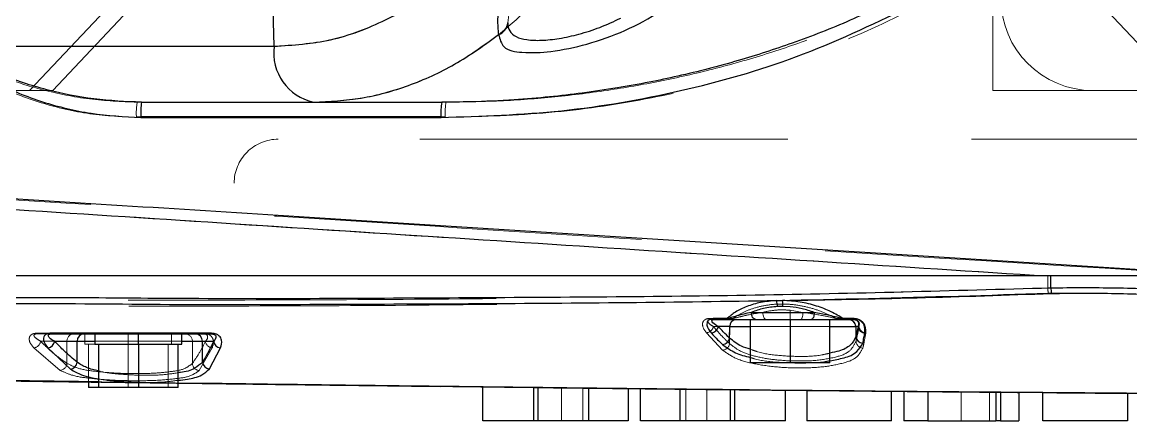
# Model space of a CAD drawing. Header units: millimetres. Extents: x 126 to 938, y 244 to 707.
# Drawn here: x 765.823 to 769.651, y 558.237 to 559.614 of the extents above; entities that cross this region are included whole.
import ezdxf

# ---------------------------------------------------------------- set-up
doc = ezdxf.new("R2010")
doc.units = ezdxf.units.MM
doc.linetypes.add('HIDDEN', pattern=[1.905, 1.27, -0.635])

msp = doc.modelspace()

# ---------------------------------------------------------------- linework, layer by layer
at = {"color": 7, "linetype": 'HIDDEN', "lineweight": 18}
for p, q in [((769.1743, 563.8227), (769.1743, 559.3777)), ((769.1743, 563.8227), (769.1743, 559.3777)), ((766.2977, 559.8539), (765.8488, 559.3777)), ((766.3772, 559.8539), (765.9284, 559.3777)), ((769.829, 559.3777), (769.3802, 559.8539)), ((766.686, 559.8157), (766.6928, 559.5303)), ((767.503, 559.6388), (767.4995, 559.6115)), ((766.6928, 559.5303), (765.6148, 559.5303)), ((765.8488, 559.3777), (765.5033, 559.3777)), ((765.9284, 559.3777), (765.5828, 559.3777)), ((765.8488, 559.3777), (765.9284, 559.3777)), ((769.1743, 559.3777), (771.7142, 559.3777)), ((769.1743, 559.3777), (771.7142, 559.3777)), ((769.5197, 559.3777), (770.1106, 559.3777)), ((769.5197, 559.3777), (770.1106, 559.3777)), ((766.2202, 559.3373), (766.8291, 559.3373)), ((767.2865, 559.3373), (766.2202, 559.3373)), ((766.8291, 559.3373), (766.2353, 559.3373)), ((767.2717, 559.3373), (766.8291, 559.3373)), ((766.8291, 559.3373), (767.2865, 559.3373)), ((766.2175, 559.2873), (767.2837, 559.2873)), ((767.2838, 559.2847), (766.2175, 559.2847)), ((774.1812, 559.2097), (766.7073, 559.2097)), ((774.1812, 559.2097), (766.7073, 559.2097)), ((769.3521, 558.7373), (769.9913, 558.7373)), ((769.3639, 558.7373), (769.3641, 558.6967)), ((770.012, 558.7373), (769.3639, 558.7373)), ((769.3745, 558.7373), (770.0421, 558.7373)), ((768.4742, 558.6118), (768.3802, 558.6118)), ((768.4742, 558.6118), (768.4742, 558.6192)), ((768.4742, 558.6192), (768.5178, 558.6118)), ((768.4742, 558.6118), (768.4742, 558.5873)), ((768.5178, 558.6118), (768.4742, 558.6118)), ((768.2893, 558.5873), (768.2002, 558.5873)), ((768.2791, 558.5873), (768.2002, 558.5873)), ((768.2095, 558.5627), (768.2665, 558.5627)), ((768.2137, 558.5873), (768.2889, 558.5873)), ((768.2665, 558.5627), (768.2656, 558.5037)), ((768.4742, 558.5627), (768.2665, 558.5627)), ((768.3908, 558.5873), (768.2791, 558.5873)), ((768.4742, 558.5873), (768.2889, 558.5873)), ((768.2893, 558.5873), (768.6762, 558.5873)), ((768.3367, 558.5873), (768.4742, 558.5873)), ((768.3367, 558.5873), (768.3367, 558.4373)), ((768.3369, 558.5873), (768.4744, 558.5873)), ((768.3369, 558.5627), (768.6119, 558.5627)), ((768.4742, 558.5873), (768.3908, 558.5873)), ((768.6762, 558.5873), (768.4742, 558.5873)), ((768.4742, 558.5873), (768.4742, 558.4373)), ((768.4742, 558.5873), (768.4742, 558.4373)), ((768.6117, 558.5873), (768.4742, 558.5873)), ((768.5129, 558.5873), (768.4742, 558.5873)), ((768.7011, 558.5627), (768.4742, 558.5627)), ((768.4742, 558.5627), (768.4742, 558.4441)), ((768.4744, 558.5873), (768.4744, 558.4373)), ((768.6119, 558.5873), (768.4744, 558.5873)), ((768.6341, 558.5873), (768.5129, 558.5873)), ((768.6117, 558.4373), (768.6117, 558.5873)), ((768.6951, 558.5873), (768.6341, 558.5873)), ((768.6762, 558.5873), (768.6933, 558.5873)), ((768.6951, 558.5873), (768.6762, 558.5873)), ((768.702, 558.511), (768.7011, 558.5627)), ((768.7011, 558.5627), (768.7123, 558.5627)), ((765.8741, 558.5373), (766.0012, 558.5373)), ((766.4496, 558.5373), (765.8741, 558.5373)), ((765.9229, 558.5373), (766.0362, 558.5373)), ((766.0012, 558.5373), (766.3861, 558.5373)), ((766.2242, 558.5373), (766.0362, 558.5373)), ((766.0392, 558.5373), (766.0392, 558.5023)), ((766.0414, 558.5373), (766.1892, 558.5373)), ((766.0764, 558.5373), (766.2242, 558.5373)), ((766.1892, 558.5023), (766.1892, 558.5373)), ((766.1892, 558.5023), (766.1892, 558.5373)), ((766.3369, 558.5373), (766.1892, 558.5373)), ((766.2242, 558.5023), (766.2242, 558.5373)), ((766.3719, 558.5373), (766.2242, 558.5373)), ((766.2242, 558.5373), (766.2242, 558.5123)), ((766.4211, 558.5373), (766.2242, 558.5373)), ((766.3392, 558.5023), (766.3392, 558.5373)), ((766.4496, 558.5373), (766.3861, 558.5373)), ((766.4783, 558.5373), (766.4211, 558.5373)), ((768.2416, 558.4809), (768.1854, 558.5408)), ((765.9544, 558.4113), (765.8634, 558.4889)), ((765.9777, 558.5123), (765.8865, 558.5123)), ((766.4107, 558.5123), (765.9777, 558.5123)), ((765.9777, 558.4356), (765.9777, 558.5123)), ((766.0392, 558.5023), (766.1892, 558.5023)), ((766.0517, 558.5023), (766.1892, 558.5023)), ((766.0517, 558.5023), (766.0517, 558.372)), ((766.0742, 558.5123), (766.2242, 558.5123)), ((766.2242, 558.5023), (766.0742, 558.5023)), ((766.0867, 558.5023), (766.2242, 558.5023)), ((766.3369, 558.5023), (766.1892, 558.5023)), ((766.1892, 558.5023), (766.1892, 558.3523)), ((766.1892, 558.5023), (766.1892, 558.3523)), ((766.3267, 558.5023), (766.1892, 558.5023)), ((766.2242, 558.5123), (766.3742, 558.5123)), ((766.3742, 558.5023), (766.2242, 558.5023)), ((766.2242, 558.5023), (766.2242, 558.3523)), ((766.3617, 558.5023), (766.2242, 558.5023)), ((766.3267, 558.3523), (766.3267, 558.5023)), ((766.4107, 558.4355), (766.4107, 558.5123)), ((766.4558, 558.5123), (766.4107, 558.5123)), ((766.4791, 558.4889), (766.4345, 558.4112)), ((768.3367, 558.4373), (768.4742, 558.4373)), ((768.3369, 558.4373), (768.4744, 558.4373)), ((768.6117, 558.4373), (768.4742, 558.4373)), ((768.4744, 558.4373), (768.6119, 558.4373)), ((766.0517, 558.3523), (766.1892, 558.3523)), ((766.0867, 558.3523), (766.2242, 558.3523)), ((766.1892, 558.3523), (766.0867, 558.3523)), ((766.3267, 558.3523), (766.1892, 558.3523)), ((766.2242, 558.3523), (766.3617, 558.3523)), ((767.6857, 558.3503), (767.6857, 558.2373)), ((767.7589, 558.2373), (767.7589, 558.3494)), ((767.9156, 558.2373), (767.9156, 558.3477)), ((767.9156, 558.2373), (767.9156, 558.3477)), ((767.9156, 558.2373), (767.9156, 558.3477)), ((767.9574, 558.2373), (767.9574, 558.3473)), ((767.9574, 558.3473), (767.9574, 558.2373)), ((767.9574, 558.2373), (767.9574, 558.3473)), ((768.1142, 558.2373), (768.1142, 558.3456)), ((768.1873, 558.2373), (768.1873, 558.3448)), ((768.5322, 558.2373), (768.5322, 558.3413)), ((768.5322, 558.2373), (768.5322, 558.3413)), ((768.5322, 558.3413), (768.5322, 558.2373)), ((768.8248, 558.2373), (768.8248, 558.3384)), ((768.8248, 558.2373), (768.8248, 558.3384)), ((768.8248, 558.2373), (768.8248, 558.3384)), ((768.8666, 558.2373), (768.8666, 558.338)), ((768.8666, 558.338), (768.8666, 558.2373)), ((768.8666, 558.2373), (768.8666, 558.338)), ((768.9502, 558.2373), (768.9502, 558.3372)), ((769.0655, 558.3362), (769.0655, 558.2373)), ((769.0655, 558.3362), (769.1633, 558.3353)), ((769.1633, 558.2373), (769.1633, 558.3353)), ((769.3473, 558.2373), (769.3473, 558.3337)), ((769.3473, 558.3337), (769.3473, 558.2373)), ((769.3473, 558.2373), (769.3473, 558.3337)), ((769.6399, 558.2373), (769.6399, 558.3312)), ((769.6399, 558.2373), (769.6399, 558.3312)), ((769.6399, 558.2373), (769.6399, 558.3312)), ((767.414, 558.2373), (767.6857, 558.2373)), ((767.6042, 558.2373), (767.9156, 558.2373)), ((767.9156, 558.2373), (767.6042, 558.2373)), ((767.6857, 558.2373), (767.7589, 558.2373)), ((767.7589, 558.2373), (767.9156, 558.2373)), ((767.9574, 558.2373), (768.2688, 558.2373)), ((768.2688, 558.2373), (767.9574, 558.2373)), ((767.9574, 558.2373), (768.1142, 558.2373)), ((768.1142, 558.2373), (768.1873, 558.2373)), ((768.1873, 558.2373), (768.459, 558.2373)), ((768.5322, 558.2373), (768.8248, 558.2373)), ((768.8248, 558.2373), (768.5322, 558.2373)), ((768.5322, 558.2373), (768.8248, 558.2373)), ((768.8666, 558.2373), (769.1633, 558.2373)), ((769.1853, 558.2373), (768.8666, 558.2373)), ((768.8666, 558.2373), (768.9502, 558.2373)), ((769.2637, 558.2373), (768.9502, 558.2373)), ((769.1853, 558.2373), (769.0655, 558.2373)), ((769.0655, 558.2373), (769.1633, 558.2373)), ((769.3473, 558.2373), (769.6399, 558.2373)), ((769.6399, 558.2373), (769.3473, 558.2373)), ((769.3473, 558.2373), (769.6399, 558.2373))]:
    msp.add_line(p, q, dxfattribs=at)
at = {"color": 7, "linetype": 'Continuous', "lineweight": 25}
for p, q in [((766.6928, 559.5303), (766.686, 559.8157)), ((765.63, 559.5303), (766.6928, 559.5303)), ((766.2353, 559.3373), (767.2717, 559.3373)), ((766.2328, 559.2873), (766.2328, 559.2847)), ((767.2692, 559.2873), (766.2328, 559.2873)), ((766.2328, 559.2847), (767.2692, 559.2847)), ((769.3642, 558.7373), (762.9185, 558.7373)), ((770.0323, 558.7373), (769.3642, 558.7373)), ((769.3746, 558.6967), (769.3745, 558.7373)), ((768.4276, 558.6524), (768.4486, 558.6528)), ((768.4742, 558.6309), (768.4496, 558.6323)), ((768.3406, 558.6118), (768.5576, 558.6118)), ((768.2563, 558.5903), (768.2122, 558.5903)), ((768.2137, 558.5873), (768.2579, 558.5873)), ((768.2661, 558.5627), (768.2269, 558.5627)), ((768.2579, 558.5873), (768.3556, 558.5873)), ((768.2655, 558.5231), (768.2661, 558.5627)), ((768.2661, 558.5627), (768.3369, 558.5627)), ((768.3369, 558.5873), (768.3369, 558.4373)), ((768.3556, 558.5873), (768.5482, 558.5873)), ((768.4744, 558.5873), (768.4744, 558.4373)), ((768.5482, 558.5873), (768.6593, 558.5873)), ((768.6119, 558.4373), (768.6119, 558.5873)), ((768.6119, 558.5627), (768.701, 558.5627)), ((768.6593, 558.5873), (768.6933, 558.5873)), ((768.7092, 558.5627), (768.701, 558.5627)), ((768.701, 558.5627), (768.7016, 558.5283)), ((765.9229, 558.5373), (766.4783, 558.5373)), ((766.0742, 558.5373), (766.0742, 558.5023)), ((766.2242, 558.5023), (766.2242, 558.5373)), ((766.3742, 558.5023), (766.3742, 558.5373)), ((765.9121, 558.489), (765.9894, 558.4157)), ((765.9353, 558.5123), (766.0127, 558.5123)), ((766.0127, 558.4397), (766.0127, 558.5123)), ((766.0127, 558.5123), (766.0742, 558.5123)), ((766.0742, 558.5023), (766.2242, 558.5023)), ((766.0867, 558.5023), (766.0867, 558.3523)), ((766.2242, 558.5023), (766.3742, 558.5023)), ((766.2242, 558.5023), (766.2242, 558.3523)), ((766.3617, 558.3523), (766.3617, 558.5023)), ((766.3742, 558.5123), (766.4457, 558.5123)), ((766.4457, 558.5123), (766.4843, 558.5123)), ((766.4457, 558.4402), (766.4457, 558.5123)), ((766.4695, 558.4162), (766.5077, 558.489)), ((768.4744, 558.4373), (768.3369, 558.4373)), ((768.6119, 558.4373), (768.4744, 558.4373)), ((766.0517, 558.372), (766.0517, 558.3523)), ((766.5005, 558.3658), (766.3617, 558.3677)), ((766.6976, 558.3626), (766.7208, 558.3623)), ((766.0867, 558.3523), (766.0517, 558.3523)), ((766.2242, 558.3523), (766.0867, 558.3523)), ((766.3617, 558.3523), (766.2242, 558.3523)), ((767.414, 558.2373), (767.414, 558.3534)), ((767.5896, 558.2373), (767.5896, 558.3513)), ((767.6042, 558.2373), (767.6042, 558.3512)), ((767.7798, 558.2373), (767.7798, 558.3492)), ((767.9156, 558.3477), (767.9156, 558.2373)), ((767.9574, 558.2373), (767.9574, 558.3473)), ((768.0933, 558.3458), (768.0933, 558.2373)), ((768.2688, 558.2373), (768.2688, 558.344)), ((768.2834, 558.2373), (768.2834, 558.3438)), ((768.459, 558.2373), (768.459, 558.342)), ((768.5322, 558.3413), (768.5322, 558.2373)), ((768.8248, 558.2373), (768.8248, 558.3384)), ((768.8666, 558.338), (768.8666, 558.2373)), ((768.9502, 558.3372), (768.9502, 558.2373)), ((769.1853, 558.3351), (769.1853, 558.2373)), ((769.201, 558.335), (769.201, 558.2373)), ((769.2637, 558.3344), (769.2637, 558.2373)), ((769.3473, 558.2373), (769.3473, 558.3337)), ((769.6399, 558.3312), (769.6399, 558.2373)), ((767.5896, 558.2373), (767.414, 558.2373)), ((767.6042, 558.2373), (767.5896, 558.2373)), ((767.7798, 558.2373), (767.6042, 558.2373)), ((767.9156, 558.2373), (767.7798, 558.2373)), ((768.0933, 558.2373), (767.9574, 558.2373)), ((768.2688, 558.2373), (768.0933, 558.2373)), ((768.2834, 558.2373), (768.2688, 558.2373)), ((768.459, 558.2373), (768.2834, 558.2373)), ((768.8248, 558.2373), (768.5322, 558.2373)), ((768.9502, 558.2373), (768.8666, 558.2373)), ((768.9502, 558.2373), (769.1853, 558.2373)), ((769.201, 558.2373), (769.1853, 558.2373)), ((769.201, 558.2373), (769.2637, 558.2373)), ((769.6399, 558.2373), (769.3473, 558.2373))]:
    msp.add_line(p, q, dxfattribs=at)
at = {"color": 7, "linetype": 'HIDDEN', "lineweight": 18, "flags": 128}
for points in [[(768.1986, 558.5908), (768.2428, 558.5908), (768.2776, 558.5908)], [(768.3802, 558.6118), (768.3805, 558.607), (768.3811, 558.6024), (768.3821, 558.5981), (768.3834, 558.5944), (768.385, 558.5914), (768.3868, 558.5891), (768.3887, 558.5877), (768.3908, 558.5873)], [(768.6325, 558.5909), (768.6667, 558.5909), (768.6935, 558.5909)], [(767.414, 558.3534), (767.5123, 558.3522), (767.5896, 558.3513)], [(767.6857, 558.3503), (767.5336, 558.352), (767.414, 558.3534)], [(767.6042, 558.3512), (767.7025, 558.3501), (767.7798, 558.3492)], [(767.7589, 558.3494), (767.7179, 558.3499), (767.6857, 558.3503)], [(767.9156, 558.3477), (767.8278, 558.3487), (767.7589, 558.3494)], [(767.7798, 558.3492), (767.8558, 558.3484), (767.9156, 558.3477)], [(767.9574, 558.3473), (768.0335, 558.3464), (768.0933, 558.3458)], [(768.1142, 558.3456), (768.0264, 558.3465), (767.9574, 558.3473)], [(768.0933, 558.3458), (768.1916, 558.3448), (768.2688, 558.344)], [(768.1873, 558.3448), (768.1463, 558.3452), (768.1142, 558.3456)], [(768.459, 558.342), (768.3069, 558.3436), (768.1873, 558.3448)], [(768.2834, 558.3438), (768.3818, 558.3428), (768.459, 558.342)], [(768.8666, 558.338), (768.9134, 558.3376), (768.9502, 558.3372)], [(768.9502, 558.3372), (768.9033, 558.3377), (768.8666, 558.338)], [(768.9502, 558.3372), (769.0055, 558.3367), (769.052, 558.3363), (769.1164, 558.3357), (769.1466, 558.3354), (769.1682, 558.3353), (769.1853, 558.3351)], [(769.201, 558.335), (769.2481, 558.3345), (769.2637, 558.3344)]]:
    msp.add_lwpolyline(points, dxfattribs=at)
at = {"color": 7, "linetype": 'Continuous', "lineweight": 25, "flags": 128}
for points in [[(768.3556, 558.5873), (768.3527, 558.5877), (768.35, 558.5891), (768.3474, 558.5914), (768.3451, 558.5944), (768.3433, 558.5981), (768.3419, 558.6024), (768.341, 558.607), (768.3406, 558.6118)], [(768.5576, 558.6118), (768.5574, 558.607), (768.5568, 558.6024), (768.5559, 558.5981), (768.5548, 558.5944), (768.5534, 558.5914), (768.5518, 558.5891), (768.55, 558.5877), (768.5482, 558.5873)], [(768.2137, 558.5873), (768.2135, 558.5873), (768.2133, 558.5874), (768.2131, 558.5877), (768.2129, 558.588), (768.2127, 558.5884), (768.2125, 558.589), (768.2124, 558.5896), (768.2122, 558.5903)], [(768.2563, 558.5903), (768.2565, 558.5896), (768.2567, 558.589), (768.2569, 558.5884), (768.2571, 558.588), (768.2573, 558.5877), (768.2575, 558.5874), (768.2577, 558.5873), (768.2579, 558.5873)], [(768.6577, 558.5903), (768.6579, 558.5896), (768.6581, 558.589), (768.6583, 558.5885), (768.6585, 558.588), (768.6587, 558.5877), (768.6589, 558.5874), (768.6591, 558.5873), (768.6593, 558.5873)], [(768.6933, 558.5873), (768.6931, 558.5873), (768.6929, 558.5874), (768.6927, 558.5877), (768.6925, 558.588), (768.6923, 558.5885), (768.6921, 558.589), (768.6919, 558.5896), (768.6917, 558.5903)]]:
    msp.add_lwpolyline(points, dxfattribs=at)
at = {"color": 7, "linetype": 'HIDDEN', "lineweight": 18}
for centre, radius, start, end in [((769.5197, 559.6952), 0.3175, 180.0006, 269.9994), ((769.5197, 559.6952), 0.3175, 180.0006, 269.9994), ((766.8665, 559.5083), 0.1751, 172.7933, 257.6672), ((766.4454, 559.2997), 0.2283, 170.53, 183.1239), ((767.5117, 559.2997), 0.2283, 170.53, 183.1239), ((765.9481, 559.2854), 0.2694, 359.8654, 0.4042), ((767.0144, 559.2854), 0.2694, 359.8654, 0.4042), ((766.7073, 559.0573), 0.1524, 89.9985, 180.0037), ((766.7073, 559.0573), 0.1524, 89.9985, 180.0037), ((769.4702, 558.699), 0.1062, 181.2405, 191.6359), ((768.2032, 558.5907), 0.00461, 178.6102, 228.548), ((768.2822, 558.5907), 0.00465, 178.6173, 228.331), ((768.4829, 558.606), 0.0354, 327.9895, 9.4495), ((768.6372, 558.5908), 0.00469, 178.2369, 228.2733), ((768.6982, 558.5908), 0.00471, 178.1574, 228.2173), ((768.1814, 558.5695), 0.029, 277.9615, 346.3603), ((768.2904, 558.5634), 0.0239, 92.7452, 181.6112), ((768.6762, 558.5623), 0.0249, 0.8656, 89.8666), ((768.7369, 558.5657), 0.0248, 186.9014, 267.3062), ((765.8598, 558.5394), 0.0144, 351.4945, 1.1951), ((766.002, 558.513), 0.0243, 91.8647, 181.7116), ((766.3859, 558.5124), 0.0248, 359.584, 89.5352), ((766.4511, 558.5398), 0.00294, 182.503, 239.4663), ((765.8594, 558.516), 0.0274, 278.3505, 352.0317), ((766.4815, 558.5147), 0.0259, 185.4105, 264.7357), ((768.2379, 558.5087), 0.0281, 277.5358, 349.7624), ((768.7269, 558.5134), 0.025, 185.3725, 267.1179), ((765.9514, 558.4376), 0.0264, 276.5061, 355.7872), ((766.4364, 558.4368), 0.0257, 182.9403, 265.823)]:
    msp.add_arc(centre, radius, start, end, dxfattribs=at)
at = {"color": 7, "linetype": 'Continuous', "lineweight": 25}
for centre, radius, start, end in [((767.4527, 559.6152), 0.0469, 288.6474, 355.5135), ((766.8665, 559.5083), 0.1751, 172.7933, 257.6672), ((766.4881, 559.2997), 0.2556, 171.5609, 182.8015), ((767.5244, 559.2997), 0.2556, 171.5609, 182.8015), ((767.5381, 559.2866), 0.2689, 179.865, 180.4047), ((769.4709, 558.699), 0.0963, 181.3448, 193.0985), ((768.3493, 558.63), 0.0814, 1.3348, 15.9774), ((768.3099, 558.6357), 0.1398, 358.5853, 7.0066), ((768.1989, 558.5688), 0.0286, 277.5729, 347.6662), ((768.2901, 558.5634), 0.0239, 92.679, 181.5877), ((768.6761, 558.5623), 0.0249, 0.8382, 89.8665), ((768.7341, 558.5654), 0.025, 186.206, 266.8572), ((765.8575, 558.5396), 0.0655, 357.9548, 359.9991), ((766.037, 558.513), 0.0243, 91.8499, 181.7119), ((766.4209, 558.5124), 0.0248, 359.584, 89.5352), ((766.4798, 558.5396), 0.00279, 182.1873, 238.9005), ((768.2379, 558.5282), 0.0281, 277.3614, 349.5454), ((768.7266, 558.5307), 0.0251, 185.3631, 266.8194), ((765.9081, 558.5162), 0.0275, 278.2431, 351.6981), ((766.51, 558.5147), 0.0259, 185.5079, 264.9306), ((765.9861, 558.4423), 0.0268, 277.0701, 354.4158), ((766.4715, 558.4419), 0.0258, 183.7829, 265.6737)]:
    msp.add_arc(centre, radius, start, end, dxfattribs=at)
at = {"color": 7, "linetype": 'HIDDEN', "lineweight": 18}
for points, knots in [([(767.2865, 559.3373), (767.3528, 559.3383), (767.482, 559.3402), (767.6756, 559.3557), (767.8634, 559.3797), (768.0493, 559.4132), (768.2323, 559.456), (768.4125, 559.5085), (768.6343, 559.5867), (768.8925, 559.7014), (769.1769, 559.871), (769.44, 560.0747), (769.5817, 560.2438), (769.6526, 560.3283)], [0, 0, 0, 0, 0.074937, 0.146234, 0.21957, 0.289073, 0.359875, 0.432109, 0.501409, 0.625815, 0.751041, 0.875486, 1, 1, 1, 1]), ([(769.6826, 560.305), (769.6109, 560.218), (769.4675, 560.0443), (769.2007, 559.8343), (768.9123, 559.6597), (768.6048, 559.5209), (768.2849, 559.4146), (767.9559, 559.3399), (767.6211, 559.2934), (767.3963, 559.2876), (767.2838, 559.2847)], [0, 0, 0, 0, 0.125205, 0.25003, 0.375397, 0.499765, 0.62462, 0.74995, 0.874747, 1, 1, 1, 1]), ([(767.753, 559.8816), (767.722, 559.8388), (767.6616, 559.7554), (767.558, 559.6461), (767.4498, 559.5534), (767.3351, 559.4762), (767.2143, 559.4146), (767.0877, 559.3702), (766.9589, 559.3424), (766.8721, 559.339), (766.8291, 559.3373)], [0, 0, 0, 0, 0.142064, 0.276482, 0.403713, 0.524388, 0.647441, 0.767102, 0.884284, 1, 1, 1, 1]), ([(767.3473, 559.8157), (767.2937, 559.7683), (767.1884, 559.6751), (767.0146, 559.5877), (766.848, 559.5385), (766.7441, 559.533), (766.6928, 559.5303)], [0, 0, 0, 0, 0.292639, 0.574661, 0.789615, 1, 1, 1, 1]), ([(766.2175, 559.2847), (766.16, 559.2877), (766.0452, 559.2936), (765.8773, 559.3353), (765.751, 559.3845), (765.6698, 559.4359), (765.6233, 559.4729), (765.6069, 559.5085), (765.5987, 559.5263)], [0, 0, 0, 0, 0.249211, 0.497778, 0.748188, 0.83195, 0.916152, 1, 1, 1, 1]), ([(765.6148, 559.5303), (765.6171, 559.5247), (765.627, 559.5012), (765.6807, 559.4577), (765.7729, 559.4153), (765.9053, 559.3748), (766.0548, 559.3444), (766.1652, 559.3396), (766.2202, 559.3373)], [0, 0, 0, 0, 0.0276404, 0.1159291, 0.3032608, 0.49456, 0.7478403, 1, 1, 1, 1]), ([(764.7924, 559.0597), (765.2777, 559.0309), (766.2483, 558.9733), (767.981, 558.8613), (769.2288, 558.7843), (769.9913, 558.7373)], [0, 0, 0, 0, 0.27999, 0.559993, 1, 1, 1, 1]), ([(769.3521, 558.7373), (768.8453, 558.7699), (767.8318, 558.8352), (766.3114, 558.9333), (765.2979, 559.0002), (764.7911, 559.0337)], [0, 0, 0, 0, 0.333328, 0.666622, 1, 1, 1, 1]), ([(762.9185, 558.7373), (762.918, 558.7373), (762.9117, 558.7373), (762.955, 558.7373), (762.9776, 558.7373), (763.0569, 558.7373), (763.1457, 558.7373), (763.2647, 558.7373), (763.4034, 558.7373), (763.5634, 558.7373), (763.7417, 558.7373), (763.9372, 558.7373), (764.1476, 558.7373), (764.3693, 558.7373), (764.609, 558.7373), (764.8618, 558.7373), (765.0567, 558.7373), (765.1829, 558.7373), (765.241, 558.7373), (765.3006, 558.7373), (765.3617, 558.7373), (765.4242, 558.7373), (765.4882, 558.7373), (765.5333, 558.7373), (765.6109, 558.7373), (765.7173, 558.7373), (765.8726, 558.7373), (766.0242, 558.7373), (766.1758, 558.7373), (766.3207, 558.7373), (766.4602, 558.7373), (766.5841, 558.7373), (766.7059, 558.7373), (766.8327, 558.7373), (766.9813, 558.7373), (767.1128, 558.7373), (767.2168, 558.7373), (767.2832, 558.7373), (767.3401, 558.7373), (767.3875, 558.7373), (767.4254, 558.7373), (767.5512, 558.7373), (767.7573, 558.7373), (768.0363, 558.7373), (768.2986, 558.7373), (768.5629, 558.7373), (768.8335, 558.7373), (769.0992, 558.7373), (769.27, 558.7373), (769.3521, 558.7373)], [0, 0, 0, 0, 0.000191, 0.002743, 0.009392, 0.020065, 0.034651, 0.05294, 0.074717, 0.099605, 0.127403, 0.157893, 0.190683, 0.225485, 0.261259, 0.302373, 0.343331, 0.352137, 0.361169, 0.370429, 0.379915, 0.389628, 0.399567, 0.409734, 0.410675, 0.435755, 0.459297, 0.483061, 0.50643, 0.529941, 0.550642, 0.571428, 0.5877, 0.607408, 0.630552, 0.656928, 0.668717, 0.679031, 0.687872, 0.695239, 0.701134, 0.705554, 0.753869, 0.797207, 0.835568, 0.87614, 0.920416, 0.961702, 1, 1, 1, 1]), ([(769.3639, 558.7373), (769.1506, 558.7373), (768.7236, 558.7373), (768.0829, 558.7373), (767.4416, 558.7373), (766.7993, 558.7373), (766.1535, 558.7373), (765.6144, 558.7373), (765.1837, 558.7373), (764.8664, 558.7373), (764.5574, 558.7373), (764.2616, 558.7373), (763.9844, 558.7373), (763.7176, 558.7373), (763.4697, 558.7373), (763.2613, 558.7373), (763.0925, 558.7373), (763.0201, 558.7373), (762.9378, 558.7373), (763.0359, 558.7373), (763.1093, 558.7373), (763.2919, 558.7373), (763.5076, 558.7373), (763.7642, 558.7373), (764.0368, 558.7373), (764.3192, 558.7373), (764.6174, 558.7373), (764.9265, 558.7373), (765.2408, 558.7373), (765.636, 558.7373), (766.1088, 558.7373), (766.6571, 558.7373), (767.2025, 558.7373), (767.7462, 558.7373), (768.2896, 558.7373), (768.8323, 558.7373), (769.1939, 558.7373), (769.3745, 558.7373)], [0, 0, 0, 0, 0.049897, 0.099865, 0.149865, 0.199879, 0.250103, 0.300914, 0.325964, 0.350857, 0.37513, 0.39822, 0.42005, 0.439937, 0.460747, 0.477581, 0.489925, 0.497331, 0.499589, 0.502591, 0.510815, 0.523865, 0.541482, 0.562876, 0.583324, 0.605378, 0.628904, 0.653068, 0.677675, 0.702413, 0.745509, 0.788252, 0.830666, 0.873061, 0.915428, 0.957753, 1, 1, 1, 1]), ([(769.3641, 558.6967), (769.1562, 558.6905), (768.7403, 558.6779), (768.1158, 558.6668), (767.4906, 558.6593), (766.8652, 558.6541), (766.2384, 558.6545), (765.6084, 558.6499), (765.0951, 558.6342), (764.7006, 558.6367), (764.4308, 558.6387), (764.1715, 558.6401), (763.9278, 558.641), (763.7044, 558.6418), (763.5058, 558.6417), (763.3319, 558.6407), (763.197, 558.6416), (763.0732, 558.6362), (763.0327, 558.6444), (762.9514, 558.6315), (762.9622, 558.6378), (762.9622, 558.6378)], [0, 0, 0, 0, 0.097422, 0.194984, 0.292638, 0.390347, 0.488021, 0.586321, 0.685524, 0.728592, 0.771144, 0.811979, 0.85008, 0.885331, 0.916528, 0.943514, 0.965755, 0.982679, 0.994223, 0.999961, 1, 1, 1, 1]), ([(769.3662, 558.6776), (769.1593, 558.6712), (768.7451, 558.6584), (768.1234, 558.647), (767.5011, 558.6391), (766.8784, 558.6337), (766.2542, 558.6333), (765.6269, 558.6304), (765.1161, 558.6149), (764.724, 558.6173), (764.4558, 558.6193), (764.1978, 558.6207), (763.9547, 558.6216), (763.7316, 558.6225), (763.5315, 558.6223), (763.3584, 558.6218), (763.2151, 558.6213), (763.104, 558.6197), (763.0275, 558.6197), (762.9871, 558.6178), (762.9726, 558.6184), (762.9717, 558.6184)], [0, 0, 0, 0, 0.097123, 0.194371, 0.291702, 0.389084, 0.486485, 0.584519, 0.683345, 0.726172, 0.768442, 0.809167, 0.847204, 0.882484, 0.913849, 0.941058, 0.963687, 0.98107, 0.993178, 0.999588, 1, 1, 1, 1]), ([(770.012, 558.6798), (769.9041, 558.6855), (769.6882, 558.697), (769.4721, 558.6968), (769.3641, 558.6967)], [0, 0, 0, 0, 0.500139, 1, 1, 1, 1]), ([(770.0115, 558.6604), (769.9038, 558.6662), (769.6888, 558.6779), (769.4736, 558.6777), (769.3662, 558.6776)], [0, 0, 0, 0, 0.5011, 1, 1, 1, 1]), ([(768.2776, 558.5908), (768.2881, 558.5977), (768.3106, 558.6122), (768.3506, 558.6275), (768.3964, 558.6381), (768.4464, 558.6417), (768.4976, 558.638), (768.5469, 558.6274), (768.5921, 558.6119), (768.6194, 558.5977), (768.6325, 558.5909)], [0, 0, 0, 0, 0.100749, 0.215254, 0.341479, 0.477658, 0.616837, 0.752781, 0.8815, 1, 1, 1, 1]), ([(768.1854, 558.5408), (768.1791, 558.5496), (768.1713, 558.5605), (768.1722, 558.5763), (768.1756, 558.5824), (768.1803, 558.5864), (768.1854, 558.589), (768.1917, 558.5905), (768.1962, 558.5907), (768.1986, 558.5908)], [0, 0, 0, 0, 0.438934, 0.543283, 0.657092, 0.72532, 0.804807, 0.897686, 1, 1, 1, 1]), ([(768.2776, 558.5908), (768.2859, 558.5927), (768.3035, 558.5967), (768.3374, 558.6052), (768.3635, 558.6092), (768.3802, 558.6118)], [0, 0, 0, 0, 0.245491, 0.515051, 1, 1, 1, 1]), ([(768.3802, 558.6118), (768.3956, 558.6151), (768.4266, 558.6217), (768.4582, 558.62), (768.4742, 558.6192)], [0, 0, 0, 0, 0.496078, 1, 1, 1, 1]), ([(768.5178, 558.6118), (768.5409, 558.6083), (768.5793, 558.6023), (768.6173, 558.5942), (768.6325, 558.5909)], [0, 0, 0, 0, 0.600289, 1, 1, 1, 1]), ([(768.6935, 558.5909), (768.696, 558.5908), (768.7008, 558.5906), (768.7077, 558.589), (768.7138, 558.5865), (768.7204, 558.5827), (768.7267, 558.5771), (768.7358, 558.5637), (768.7358, 558.5508), (768.7358, 558.5409)], [0, 0, 0, 0, 0.098708, 0.194209, 0.282243, 0.362454, 0.500047, 0.617806, 1, 1, 1, 1]), ([(768.2002, 558.5873), (768.1995, 558.5872), (768.1983, 558.5872), (768.1965, 558.587), (768.1949, 558.5867), (768.1932, 558.5862), (768.1914, 558.5853), (768.1889, 558.5819), (768.195, 558.5709), (768.2033, 558.5662), (768.2095, 558.5627)], [0, 0, 0, 0, 0.0486206, 0.09261, 0.1322601, 0.1677856, 0.2273187, 0.2775495, 0.4585988, 1, 1, 1, 1]), ([(768.2095, 558.5627), (768.2197, 558.551), (768.2375, 558.5305), (768.2571, 558.5118), (768.2656, 558.5037)], [0, 0, 0, 0, 0.571048, 1, 1, 1, 1]), ([(768.7123, 558.5627), (768.7133, 558.5675), (768.7149, 558.5753), (768.7092, 558.5826), (768.7049, 558.5852), (768.7024, 558.5862), (768.7002, 558.5867), (768.6986, 558.587), (768.6968, 558.5872), (768.6957, 558.5872), (768.6951, 558.5873)], [0, 0, 0, 0, 0.387859, 0.630877, 0.717759, 0.80775, 0.854215, 0.901761, 0.950329, 1, 1, 1, 1]), ([(768.702, 558.511), (768.704, 558.5203), (768.7077, 558.5374), (768.7108, 558.5547), (768.7123, 558.5627)], [0, 0, 0, 0, 0.538672, 1, 1, 1, 1]), ([(765.8634, 558.4889), (765.8565, 558.4969), (765.8462, 558.5089), (765.8477, 558.5274), (765.8534, 558.5339), (765.8575, 558.5364), (765.8618, 558.5381), (765.8656, 558.539), (765.8698, 558.5396), (765.8727, 558.5396), (765.8742, 558.5397)], [0, 0, 0, 0, 0.420875, 0.626278, 0.692159, 0.774159, 0.823818, 0.879335, 0.93868, 1, 1, 1, 1]), ([(765.8741, 558.5373), (765.8733, 558.5372), (765.8719, 558.5372), (765.8699, 558.537), (765.8681, 558.5366), (765.8663, 558.5359), (765.8644, 558.5347), (765.863, 558.5303), (765.8713, 558.5206), (765.8801, 558.5158), (765.8865, 558.5123)], [0, 0, 0, 0, 0.052112, 0.098453, 0.139454, 0.175236, 0.233497, 0.284751, 0.473854, 1, 1, 1, 1]), ([(765.8742, 558.5397), (765.9702, 558.5396), (766.1615, 558.5396), (766.3529, 558.5396), (766.4482, 558.5397)], [0, 0, 0, 0, 0.50175, 1, 1, 1, 1]), ([(766.4482, 558.5397), (766.4511, 558.5395), (766.4568, 558.5393), (766.4662, 558.5365), (766.4768, 558.53), (766.4866, 558.5124), (766.482, 558.4979), (766.4791, 558.4889)], [0, 0, 0, 0, 0.122079, 0.233553, 0.401113, 0.629165, 1, 1, 1, 1]), ([(766.4558, 558.5123), (766.4594, 558.5162), (766.4653, 558.5227), (766.4623, 558.5335), (766.458, 558.5357), (766.456, 558.5365), (766.4541, 558.5369), (766.4519, 558.5372), (766.4504, 558.5372), (766.4496, 558.5373)], [0, 0, 0, 0, 0.423629, 0.691861, 0.771932, 0.817261, 0.874095, 0.934867, 1, 1, 1, 1]), ([(768.7358, 558.5409), (768.734, 558.5307), (768.7309, 558.5131), (768.7272, 558.4957), (768.7257, 558.4884)], [0, 0, 0, 0, 0.581546, 1, 1, 1, 1]), ([(765.8865, 558.5123), (765.9029, 558.4961), (765.9312, 558.468), (765.9639, 558.4453), (765.9777, 558.4356)], [0, 0, 0, 0, 0.5773913, 1, 1, 1, 1]), ([(766.4107, 558.4355), (766.4196, 558.4483), (766.4364, 558.4728), (766.4495, 558.4995), (766.4558, 558.5123)], [0, 0, 0, 0, 0.522543, 1, 1, 1, 1]), ([(768.7257, 558.4884), (768.72, 558.4778), (768.7062, 558.4523), (768.6552, 558.4347), (768.5918, 558.4226), (768.5138, 558.4187), (768.4319, 558.4215), (768.3551, 558.4324), (768.2892, 558.4483), (768.256, 558.4711), (768.2416, 558.4809)], [0, 0, 0, 0, 0.067917, 0.163454, 0.293362, 0.448636, 0.612999, 0.768339, 0.899617, 1, 1, 1, 1]), ([(768.2656, 558.5037), (768.2766, 558.4951), (768.3013, 558.4758), (768.351, 558.4601), (768.4094, 558.4483), (768.4519, 558.4456), (768.4742, 558.4441)], [0, 0, 0, 0, 0.1899246, 0.4214832, 0.6980483, 1, 1, 1, 1]), ([(768.6119, 558.4711), (768.6025, 558.4688), (768.5697, 558.4606), (768.5099, 558.4586), (768.4364, 558.4619), (768.3772, 558.4694), (768.3457, 558.4811), (768.3369, 558.4843)], [0, 0, 0, 0, 0.104344, 0.363451, 0.638159, 0.899322, 1, 1, 1, 1]), ([(768.4742, 558.4441), (768.5026, 558.4438), (768.5555, 558.4431), (768.624, 558.4542), (768.6806, 558.4714), (768.6957, 558.4994), (768.702, 558.511)], [0, 0, 0, 0, 0.339144, 0.629672, 0.846562, 1, 1, 1, 1]), ([(768.3369, 558.4561), (768.3413, 558.4546), (768.3713, 558.4448), (768.4216, 558.4388), (768.4766, 558.4383), (768.5112, 558.4352), (768.5476, 558.4389), (768.5806, 558.4376), (768.6062, 558.4435), (768.6119, 558.4448)], [0, 0, 0, 0, 0.050776, 0.340656, 0.541567, 0.647402, 0.715704, 0.937202, 1, 1, 1, 1]), ([(764.0925, 558.4007), (764.1726, 558.3994), (764.3386, 558.3966), (764.5935, 558.3925), (764.8573, 558.3883), (765.1013, 558.3845), (765.3209, 558.3812), (765.5154, 558.3783), (765.7315, 558.3752), (765.9226, 558.3725), (766.0673, 558.3705), (766.1287, 558.3697), (766.1553, 558.3693), (766.169, 558.3691), (766.1786, 558.369), (766.1873, 558.3689), (766.2012, 558.3687), (766.2512, 558.368), (766.3567, 558.3666), (766.5343, 558.3642), (766.7513, 558.3614), (766.9975, 558.3584), (767.2631, 558.3551), (767.4849, 558.3525), (767.6516, 558.3506), (767.7515, 558.3495), (767.8547, 558.3484), (767.9612, 558.3472), (768.071, 558.346), (768.1841, 558.3448), (768.3005, 558.3436), (768.604, 558.3405), (769.081, 558.3359), (769.5716, 558.3317), (769.8902, 558.3292), (770.0482, 558.3279), (770.2037, 558.3268), (770.3566, 558.3257), (770.5069, 558.3246), (770.7143, 558.3232), (771.0002, 558.3214), (771.386, 558.3191), (771.8333, 558.3168), (772.3422, 558.3144), (772.7019, 558.3132), (772.8921, 558.3125)], [0, 0, 0, 0, 0.02733, 0.05657, 0.086917, 0.117266, 0.13978, 0.16178, 0.183561, 0.213477, 0.22694, 0.232877, 0.234433, 0.23599, 0.237547, 0.237717, 0.238952, 0.242286, 0.254749, 0.274933, 0.302841, 0.328713, 0.358892, 0.393376, 0.404358, 0.415713, 0.427442, 0.439545, 0.452022, 0.464872, 0.478097, 0.491695, 0.568337, 0.640717, 0.65897, 0.67693, 0.694598, 0.711974, 0.729057, 0.745849, 0.782687, 0.826521, 0.877352, 0.935177, 1, 1, 1, 1]), ([(766.4345, 558.4112), (766.426, 558.4051), (766.4034, 558.3891), (766.3521, 558.3825), (766.2866, 558.376), (766.2099, 558.3752), (766.1311, 558.3771), (766.0589, 558.3835), (765.9991, 558.3912), (765.9674, 558.4055), (765.9544, 558.4113)], [0, 0, 0, 0, 0.063373, 0.167411, 0.30711, 0.468754, 0.635078, 0.788463, 0.913302, 1, 1, 1, 1]), ([(765.9777, 558.4356), (765.9892, 558.43), (766.0173, 558.416), (766.0714, 558.4082), (766.1368, 558.4017), (766.2086, 558.3998), (766.278, 558.4007), (766.3369, 558.407), (766.383, 558.4139), (766.403, 558.4295), (766.4107, 558.4355)], [0, 0, 0, 0, 0.08578, 0.210962, 0.364286, 0.531047, 0.695214, 0.830993, 0.934708, 1, 1, 1, 1]), ([(766.2242, 558.3946), (766.2013, 558.3958), (766.1578, 558.3982), (766.1115, 558.4027), (766.0891, 558.409), (766.0867, 558.4097)], [0, 0, 0, 0, 0.496689, 0.944856, 1, 1, 1, 1]), ([(766.3617, 558.4031), (766.3418, 558.4003), (766.2962, 558.3937), (766.2501, 558.3943), (766.2242, 558.3946)], [0, 0, 0, 0, 0.436192, 1, 1, 1, 1]), ([(766.0867, 558.3823), (766.0872, 558.3821), (766.1122, 558.3761), (766.1656, 558.3729), (766.2444, 558.369), (766.3109, 558.37), (766.3495, 558.3755), (766.3617, 558.3772)], [0, 0, 0, 0, 0.006129, 0.279621, 0.5767, 0.866028, 1, 1, 1, 1]), ([(766.3617, 558.3677), (766.3336, 558.3681), (766.242, 558.3693), (766.1503, 558.3706), (766.0867, 558.3715)], [0, 0, 0, 0, 0.305783, 1, 1, 1, 1]), ([(766.0867, 558.3709), (766.105, 558.3706), (766.2125, 558.369), (766.4094, 558.3664), (766.5947, 558.3639), (766.6909, 558.3627), (766.6976, 558.3626)], [0, 0, 0, 0, 0.090142, 0.527891, 0.967004, 1, 1, 1, 1]), ([(766.3617, 558.3666), (766.3455, 558.3668), (766.2539, 558.3679), (766.1622, 558.3692), (766.0867, 558.3703)], [0, 0, 0, 0, 0.175778, 1, 1, 1, 1]), ([(766.7208, 558.3623), (766.7957, 558.3613), (767.3625, 558.3541), (769.4195, 558.3303), (771.4017, 558.3202), (772.892, 558.3125)], [0, 0, 0, 0, 0.036445, 0.275527, 1, 1, 1, 1]), ([(767.5896, 558.3513), (767.6504, 558.3507), (767.7591, 558.3494), (767.8678, 558.3482), (767.9156, 558.3477)], [0, 0, 0, 0, 0.5599903, 1, 1, 1, 1]), ([(767.9156, 558.3477), (767.8575, 558.3483), (767.7537, 558.3495), (767.6499, 558.3507), (767.6042, 558.3512)], [0, 0, 0, 0, 0.560004, 1, 1, 1, 1]), ([(768.2688, 558.344), (768.2107, 558.3446), (768.1069, 558.3456), (768.0031, 558.3468), (767.9574, 558.3473)], [0, 0, 0, 0, 0.5599848, 1, 1, 1, 1]), ([(767.9574, 558.3473), (768.0183, 558.3466), (768.1269, 558.3454), (768.2356, 558.3443), (768.2834, 558.3438)], [0, 0, 0, 0, 0.560009, 1, 1, 1, 1]), ([(768.5322, 558.3413), (768.5868, 558.3407), (768.6843, 558.3398), (768.7818, 558.3388), (768.8248, 558.3384)], [0, 0, 0, 0, 0.559993, 1, 1, 1, 1]), ([(768.8248, 558.3384), (768.7701, 558.339), (768.6726, 558.3399), (768.5751, 558.3409), (768.5322, 558.3413)], [0, 0, 0, 0, 0.560012, 1, 1, 1, 1]), ([(768.5322, 558.3413), (768.5868, 558.3407), (768.6843, 558.3398), (768.7818, 558.3388), (768.8248, 558.3384)], [0, 0, 0, 0, 0.559993, 1, 1, 1, 1]), ([(768.8248, 558.3384), (768.7701, 558.339), (768.6726, 558.3399), (768.5751, 558.3409), (768.5322, 558.3413)], [0, 0, 0, 0, 0.560012, 1, 1, 1, 1]), ([(769.1633, 558.3353), (769.1079, 558.3358), (769.009, 558.3367), (768.9101, 558.3376), (768.8666, 558.338)], [0, 0, 0, 0, 0.559999, 1, 1, 1, 1]), ([(768.8666, 558.338), (768.929, 558.3374), (769.0404, 558.3364), (769.1519, 558.3354), (769.201, 558.335)], [0, 0, 0, 0, 0.559988, 1, 1, 1, 1]), ([(769.2637, 558.3344), (769.2561, 558.3345), (769.2389, 558.3346), (769.2083, 558.3349), (769.1565, 558.3354), (769.0936, 558.3359), (769.0197, 558.3366), (768.9746, 558.337), (768.9502, 558.3372)], [0, 0, 0, 0, 0.072609, 0.16461, 0.29264, 0.56853, 0.765823, 1, 1, 1, 1]), ([(769.1853, 558.3351), (769.1829, 558.3351), (769.1732, 558.3352), (769.1508, 558.3354), (769.1132, 558.3358), (769.0831, 558.336), (769.0655, 558.3362)], [0, 0, 0, 0, 0.059078, 0.244277, 0.560472, 1, 1, 1, 1]), ([(769.3473, 558.3337), (769.4019, 558.3332), (769.4994, 558.3324), (769.5969, 558.3315), (769.6399, 558.3312)], [0, 0, 0, 0, 0.559992, 1, 1, 1, 1]), ([(769.6399, 558.3312), (769.5852, 558.3316), (769.4877, 558.3325), (769.3902, 558.3333), (769.3473, 558.3337)], [0, 0, 0, 0, 0.560012, 1, 1, 1, 1]), ([(769.3473, 558.3337), (769.4019, 558.3332), (769.4994, 558.3324), (769.5969, 558.3315), (769.6399, 558.3312)], [0, 0, 0, 0, 0.559992, 1, 1, 1, 1]), ([(769.6399, 558.3312), (769.5852, 558.3316), (769.4877, 558.3325), (769.3902, 558.3333), (769.3473, 558.3337)], [0, 0, 0, 0, 0.560012, 1, 1, 1, 1])]:
    msp.add_open_spline(points, degree=3, knots=knots, dxfattribs=at)
at = {"color": 7, "linetype": 'Continuous', "lineweight": 25}
for points, knots in [([(766.6928, 559.5303), (766.7583, 559.5347), (766.8914, 559.5437), (767.0688, 559.6117), (767.2229, 559.7032), (767.3054, 559.7779), (767.3473, 559.8157)], [0, 0, 0, 0, 0.268227, 0.5445, 0.768998, 1, 1, 1, 1]), ([(767.5355, 559.8442), (767.5135, 559.7949), (767.482, 559.724), (767.4616, 559.6296), (767.4659, 559.5883), (767.4677, 559.5707)], [0, 0, 0, 0, 0.5663079, 0.8146674, 1, 1, 1, 1]), ([(767.4677, 559.5707), (767.4722, 559.555), (767.4831, 559.5169), (767.5636, 559.5063), (767.6563, 559.5107), (767.7781, 559.5364), (767.9061, 559.582), (768.0284, 559.6483), (768.135, 559.7307), (768.1892, 559.7986), (768.2154, 559.8314)], [0, 0, 0, 0, 0.05213, 0.126116, 0.239672, 0.38408, 0.543513, 0.704122, 0.857125, 1, 1, 1, 1]), ([(768.8619, 559.7057), (768.8024, 559.6764), (768.6785, 559.6154), (768.4888, 559.5416), (768.2899, 559.4772), (768.1242, 559.4346), (767.9845, 559.4052), (767.8746, 559.3854), (767.7599, 559.3685), (767.6411, 559.3548), (767.5122, 559.3442), (767.388, 559.3382), (767.3047, 559.3375), (767.2717, 559.3373)], [0, 0, 0, 0, 0.120823, 0.251339, 0.370287, 0.501291, 0.562599, 0.630336, 0.704512, 0.773703, 0.848152, 0.939904, 1, 1, 1, 1]), ([(767.2692, 559.2847), (767.4086, 559.2892), (767.6864, 559.298), (768.0981, 559.3708), (768.5018, 559.4841), (768.7548, 559.6039), (768.8818, 559.6641)], [0, 0, 0, 0, 0.2500057, 0.4983601, 0.7483526, 1, 1, 1, 1]), ([(767.4995, 559.6115), (767.5006, 559.6016), (767.5029, 559.5816), (767.5304, 559.5602), (767.5689, 559.5512), (767.6193, 559.55), (767.6798, 559.5567), (767.7475, 559.5717), (767.8192, 559.5946), (767.8662, 559.6164), (767.8902, 559.6276)], [0, 0, 0, 0, 0.066505, 0.134154, 0.222345, 0.33855, 0.481002, 0.642407, 0.817118, 1, 1, 1, 1]), ([(766.8291, 559.3373), (766.8842, 559.34), (766.9958, 559.3457), (767.1604, 559.3919), (767.3214, 559.4644), (767.4182, 559.5348), (767.4677, 559.5707)], [0, 0, 0, 0, 0.238753, 0.482847, 0.73561, 1, 1, 1, 1]), ([(765.6139, 559.5263), (765.6221, 559.5086), (765.6385, 559.473), (765.6847, 559.4361), (765.7659, 559.3847), (765.8924, 559.3354), (766.0605, 559.2936), (766.1754, 559.2877), (766.2328, 559.2847)], [0, 0, 0, 0, 0.083604, 0.167493, 0.250938, 0.501963, 0.750798, 1, 1, 1, 1]), ([(766.2353, 559.3373), (766.1803, 559.3396), (766.0699, 559.3444), (765.9067, 559.3777), (765.7749, 559.4196), (765.6892, 559.4638), (765.6532, 559.4934), (765.637, 559.5133), (765.6323, 559.5247), (765.63, 559.5303)], [0, 0, 0, 0, 0.251992, 0.505413, 0.760061, 0.883897, 0.943709, 0.972431, 1, 1, 1, 1]), ([(770.0323, 558.7373), (769.0558, 558.7983), (767.6957, 558.8834), (765.9521, 558.994), (765.1847, 559.0396), (764.801, 559.0624)], [0, 0, 0, 0, 0.560008, 0.780009, 1, 1, 1, 1]), ([(764.7994, 559.0325), (765.3067, 558.9992), (766.3211, 558.9326), (767.8427, 558.8348), (768.857, 558.7698), (769.3642, 558.7373)], [0, 0, 0, 0, 0.333405, 0.66669, 1, 1, 1, 1]), ([(763.3762, 558.6452), (763.4362, 558.6461), (763.5647, 558.6481), (763.7689, 558.6497), (763.9955, 558.6515), (764.2378, 558.6522), (764.4903, 558.6525), (764.7904, 558.6514), (765.1368, 558.6512), (765.5275, 558.6611), (765.9171, 558.6646), (766.5177, 558.6578), (767.3296, 558.6627), (768.353, 558.6679), (769.0344, 558.6871), (769.3746, 558.6967)], [0, 0, 0, 0, 0.029984, 0.064291, 0.102142, 0.143265, 0.185498, 0.228419, 0.293352, 0.358719, 0.423832, 0.488189, 0.659104, 0.829822, 1, 1, 1, 1]), ([(768.4486, 558.6528), (768.6036, 558.6555), (768.9131, 558.6608), (769.2225, 558.6717), (769.3771, 558.6771)], [0, 0, 0, 0, 0.500478, 1, 1, 1, 1]), ([(769.3746, 558.6967), (769.4489, 558.6972), (769.5973, 558.6981), (769.8198, 558.6893), (769.968, 558.6813), (770.0421, 558.6773)], [0, 0, 0, 0, 0.333487, 0.666627, 1, 1, 1, 1]), ([(769.3771, 558.6771), (769.4507, 558.6777), (769.5982, 558.6788), (769.8197, 558.6699), (769.9675, 558.6618), (770.0415, 558.6578)], [0, 0, 0, 0, 0.332044, 0.665748, 1, 1, 1, 1]), ([(763.409, 558.6263), (763.4873, 558.6274), (763.6563, 558.6299), (763.9269, 558.6317), (764.2249, 558.6332), (764.5401, 558.6332), (764.8627, 558.6323), (765.189, 558.6327), (765.5167, 558.6403), (765.9087, 558.6442), (766.3633, 558.6375), (766.8806, 558.6398), (767.3966, 558.6417), (767.9123, 558.6454), (768.2559, 558.6501), (768.4276, 558.6524)], [0, 0, 0, 0, 0.046829, 0.101052, 0.161699, 0.224968, 0.289457, 0.354551, 0.420035, 0.485387, 0.588871, 0.69177, 0.794595, 0.897346, 1, 1, 1, 1]), ([(768.4276, 558.6524), (768.4092, 558.6508), (768.3741, 558.6478), (768.3263, 558.6335), (768.2865, 558.6152), (768.2658, 558.5981), (768.2563, 558.5903)], [0, 0, 0, 0, 0.297723, 0.567548, 0.802831, 1, 1, 1, 1]), ([(768.4307, 558.6319), (768.4146, 558.6304), (768.3837, 558.6276), (768.3546, 558.6169), (768.3406, 558.6118)], [0, 0, 0, 0, 0.521486, 1, 1, 1, 1]), ([(768.4496, 558.6323), (768.4461, 558.6323), (768.4398, 558.6323), (768.4335, 558.632), (768.4307, 558.6319)], [0, 0, 0, 0, 0.561097, 1, 1, 1, 1]), ([(768.6577, 558.5903), (768.644, 558.5985), (768.6148, 558.616), (768.5646, 558.635), (768.5084, 558.6493), (768.4688, 558.6516), (768.4486, 558.6528)], [0, 0, 0, 0, 0.21683, 0.46152, 0.726489, 1, 1, 1, 1]), ([(768.5576, 558.6118), (768.5437, 558.6164), (768.5165, 558.6255), (768.4881, 558.6292), (768.4742, 558.6309)], [0, 0, 0, 0, 0.509721, 1, 1, 1, 1]), ([(768.3406, 558.6118), (768.3237, 558.6079), (768.3003, 558.6025), (768.2726, 558.5939), (768.2612, 558.5914), (768.2563, 558.5903)], [0, 0, 0, 0, 0.598001, 0.827747, 1, 1, 1, 1]), ([(768.6577, 558.5903), (768.6484, 558.5923), (768.6309, 558.5959), (768.5978, 558.6041), (768.5736, 558.6087), (768.5576, 558.6118)], [0, 0, 0, 0, 0.2795028, 0.5218864, 1, 1, 1, 1]), ([(768.2122, 558.5903), (768.2096, 558.5901), (768.2049, 558.5899), (768.1985, 558.5882), (768.1936, 558.5855), (768.1877, 558.5796), (768.1855, 558.561), (768.1957, 558.5488), (768.2027, 558.5404)], [0, 0, 0, 0, 0.1084327, 0.2034562, 0.2816247, 0.3465712, 0.5534707, 1, 1, 1, 1]), ([(768.2269, 558.5627), (768.2204, 558.5663), (768.2117, 558.5711), (768.2035, 558.5812), (768.2051, 558.5851), (768.2068, 558.5861), (768.2085, 558.5867), (768.21, 558.587), (768.2118, 558.5872), (768.2131, 558.5872), (768.2137, 558.5873)], [0, 0, 0, 0, 0.552794, 0.738463, 0.785109, 0.839193, 0.872109, 0.909821, 0.952474, 1, 1, 1, 1]), ([(768.2655, 558.5231), (768.2582, 558.5302), (768.245, 558.5431), (768.2325, 558.5566), (768.2269, 558.5627)], [0, 0, 0, 0, 0.553744, 1, 1, 1, 1]), ([(768.6917, 558.5903), (768.6854, 558.5903), (768.674, 558.5903), (768.6627, 558.5903), (768.6577, 558.5903)], [0, 0, 0, 0, 0.560056, 1, 1, 1, 1]), ([(768.7327, 558.5405), (768.733, 558.5501), (768.7336, 558.566), (768.72, 558.5818), (768.7085, 558.5877), (768.6994, 558.59), (768.6943, 558.5902), (768.6917, 558.5903)], [0, 0, 0, 0, 0.374449, 0.622038, 0.792911, 0.894151, 1, 1, 1, 1]), ([(768.6933, 558.5873), (768.6939, 558.5872), (768.6951, 558.5872), (768.6969, 558.587), (768.6987, 558.5867), (768.7008, 558.5861), (768.7034, 558.5851), (768.7075, 558.5824), (768.7126, 558.5748), (768.7105, 558.5673), (768.7092, 558.5627)], [0, 0, 0, 0, 0.052048, 0.102838, 0.152334, 0.200531, 0.293178, 0.381878, 0.616427, 1, 1, 1, 1]), ([(768.7092, 558.5627), (768.7079, 558.5561), (768.7054, 558.5446), (768.7028, 558.5332), (768.7016, 558.5283)], [0, 0, 0, 0, 0.572685, 1, 1, 1, 1]), ([(765.923, 558.5396), (765.9215, 558.5396), (765.9186, 558.5395), (765.9145, 558.5389), (765.9107, 558.538), (765.9065, 558.5364), (765.9025, 558.5339), (765.8968, 558.5276), (765.8952, 558.5092), (765.9053, 558.4972), (765.9121, 558.489)], [0, 0, 0, 0, 0.061389, 0.120686, 0.175453, 0.224393, 0.304995, 0.370239, 0.573942, 1, 1, 1, 1]), ([(765.9353, 558.5123), (765.929, 558.5153), (765.9199, 558.5197), (765.9113, 558.5327), (765.9149, 558.5358), (765.9167, 558.5365), (765.9185, 558.5369), (765.9206, 558.5372), (765.9221, 558.5372), (765.9229, 558.5373)], [0, 0, 0, 0, 0.5364803, 0.7608771, 0.8111121, 0.8485796, 0.8921047, 0.9425263, 1, 1, 1, 1]), ([(766.477, 558.5395), (766.3847, 558.5395), (766.2001, 558.5395), (766.0154, 558.5396), (765.923, 558.5396)], [0, 0, 0, 0, 0.4995, 1, 1, 1, 1]), ([(766.5077, 558.489), (766.5105, 558.4979), (766.5151, 558.5124), (766.5055, 558.5299), (766.495, 558.5364), (766.4856, 558.5391), (766.48, 558.5394), (766.477, 558.5395)], [0, 0, 0, 0, 0.372232, 0.598397, 0.76494, 0.87629, 1, 1, 1, 1]), ([(766.4783, 558.5373), (766.4791, 558.5372), (766.4802, 558.5372), (766.4817, 558.537), (766.4831, 558.5368), (766.4847, 558.5365), (766.4868, 558.5357), (766.4888, 558.5345), (766.4918, 558.5314), (766.4928, 558.5222), (766.4877, 558.5163), (766.4843, 558.5123)], [0, 0, 0, 0, 0.064446, 0.094937, 0.124437, 0.180445, 0.232309, 0.30768, 0.37782, 0.577948, 1, 1, 1, 1]), ([(768.2027, 558.5404), (768.2098, 558.5327), (768.2224, 558.519), (768.2357, 558.506), (768.2415, 558.5003)], [0, 0, 0, 0, 0.56646, 1, 1, 1, 1]), ([(768.3369, 558.4843), (768.3265, 558.4874), (768.3, 558.495), (768.2785, 558.5125), (768.2655, 558.5231)], [0, 0, 0, 0, 0.393802, 1, 1, 1, 1]), ([(768.7016, 558.5283), (768.6962, 558.5178), (768.6838, 558.4937), (768.6473, 558.478), (768.6223, 558.4732), (768.6119, 558.4711)], [0, 0, 0, 0, 0.311336, 0.711196, 1, 1, 1, 1]), ([(768.7252, 558.5056), (768.7267, 558.512), (768.7293, 558.5235), (768.7316, 558.5352), (768.7327, 558.5405)], [0, 0, 0, 0, 0.547046, 1, 1, 1, 1]), ([(766.0127, 558.4397), (765.9979, 558.4521), (765.9708, 558.4749), (765.9464, 558.5006), (765.9353, 558.5123)], [0, 0, 0, 0, 0.54644, 1, 1, 1, 1]), ([(766.4843, 558.5123), (766.4774, 558.4979), (766.4656, 558.4733), (766.4516, 558.4499), (766.4457, 558.4402)], [0, 0, 0, 0, 0.583986, 1, 1, 1, 1]), ([(768.2415, 558.5003), (768.2557, 558.49), (768.2846, 558.4691), (768.3193, 558.4605), (768.3369, 558.4561)], [0, 0, 0, 0, 0.4915958, 1, 1, 1, 1]), ([(768.6119, 558.4448), (768.6281, 558.4476), (768.6604, 558.4533), (768.7053, 558.4699), (768.7194, 558.4952), (768.7252, 558.5056)], [0, 0, 0, 0, 0.370524, 0.739287, 1, 1, 1, 1]), ([(766.0867, 558.4097), (766.0726, 558.4127), (766.0461, 558.4183), (766.0233, 558.4328), (766.0127, 558.4397)], [0, 0, 0, 0, 0.532998, 1, 1, 1, 1]), ([(766.4457, 558.4402), (766.4374, 558.4325), (766.4163, 558.4128), (766.3843, 558.4057), (766.3644, 558.4034), (766.3617, 558.4031)], [0, 0, 0, 0, 0.358343, 0.911945, 1, 1, 1, 1]), ([(766.0867, 558.3703), (766.0601, 558.3706), (765.9325, 558.3724), (765.7081, 558.3755), (765.4109, 558.3799), (765.113, 558.3843), (764.8173, 558.3889), (764.5301, 558.3935), (764.2613, 558.3979), (764.0133, 558.402), (763.8562, 558.4047), (763.7824, 558.406)], [0, 0, 0, 0, 0.0345573, 0.1661321, 0.2921827, 0.4214934, 0.553997, 0.6771246, 0.795403, 0.9039404, 1, 1, 1, 1]), ([(766.0867, 558.3715), (766.0404, 558.3722), (765.9185, 558.3739), (765.7238, 558.3768), (765.5007, 558.3807), (765.2765, 558.3843), (765.0471, 558.3882), (764.7966, 558.3925), (764.531, 558.397), (764.2586, 558.4019), (764.0287, 558.406), (763.8909, 558.4085), (763.8378, 558.4095)], [0, 0, 0, 0, 0.061677, 0.162657, 0.2597, 0.359266, 0.461767, 0.565734, 0.693332, 0.816171, 0.929048, 1, 1, 1, 1]), ([(764.1489, 558.4026), (764.2101, 558.4015), (764.3576, 558.3987), (764.5949, 558.3945), (764.8606, 558.39), (765.125, 558.3856), (765.3821, 558.3815), (765.6329, 558.3775), (765.8668, 558.3739), (766.0185, 558.3718), (766.0867, 558.3709)], [0, 0, 0, 0, 0.0948222, 0.2283271, 0.3673517, 0.5061198, 0.6378125, 0.7652443, 0.8944281, 1, 1, 1, 1]), ([(765.9894, 558.4157), (766.0021, 558.4085), (766.0324, 558.3914), (766.0668, 558.3856), (766.0867, 558.3823)], [0, 0, 0, 0, 0.421536, 1, 1, 1, 1]), ([(766.3617, 558.3772), (766.3722, 558.3785), (766.3998, 558.3817), (766.4395, 558.3899), (766.4611, 558.4088), (766.4695, 558.4162)], [0, 0, 0, 0, 0.273556, 0.716445, 1, 1, 1, 1]), ([(772.8919, 558.3125), (771.3476, 558.3203), (769.1708, 558.3312), (766.9941, 558.3586), (766.3617, 558.3666)], [0, 0, 0, 0, 0.7094395, 1, 1, 1, 1]), ([(772.8918, 558.3126), (771.3485, 558.3206), (769.6949, 558.329), (767.9311, 558.3482), (767.6004, 558.352), (767.2697, 558.3559), (766.939, 558.36), (766.6826, 558.3633), (766.5364, 558.3653), (766.5005, 558.3658)], [0, 0, 0, 0, 0.724411, 0.776155, 0.8279, 0.879645, 0.93139, 0.983135, 1, 1, 1, 1])]:
    msp.add_open_spline(points, degree=3, knots=knots, dxfattribs=at)

doc.saveas('drawing.dxf')
